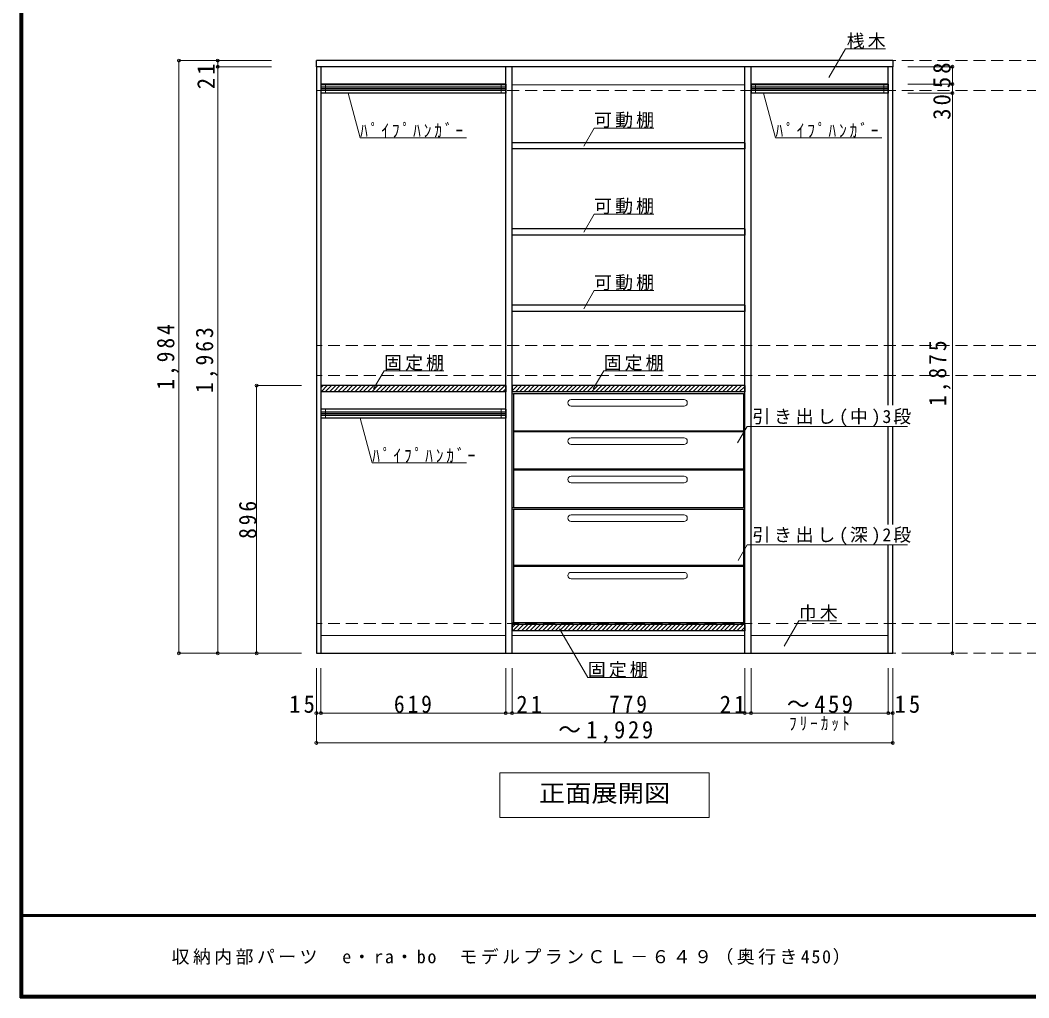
# Model space of a CAD drawing. Units: millimetres at full size, sheet at 1:20; details may follow other scales. Extents: x -3922 to 3878, y -2932 to 2722.
# Drawn here: x -3922 to -546, y -2864 to 408 of the extents above; entities that cross this region are included whole.
import ezdxf
from ezdxf.enums import TextEntityAlignment as Align

# ---------------------------------------------------------------- set-up
doc = ezdxf.new("R2010")
doc.units = ezdxf.units.MM
doc.header["$LTSCALE"] = 20
doc.header["$PDMODE"] = 32
doc.header["$PDSIZE"] = 10
doc.linetypes.add('DASHED2', pattern=[3, 2, -1])
for name, color, linetype, lineweight in [('0-2', 2, 'Continuous', 35), ('0-3_固定棚', 3, 'Continuous', 25), ('0-4_可動棚', 3, 'Continuous', 25), ('0-6_パイプハンガー', 4, 'Continuous', 9), ('0-7_桟木・巾木', 2, 'Continuous', 35), ('0-8', 7, 'Continuous', 18), ('0-A_文字', 7, 'Continuous', 18), ('0-B_寸法', 7, 'Continuous', 9), ('0-C_ハッチ', 4, 'Continuous', 9), ('F-1_枠', 6, 'Continuous', 40)]:
    doc.layers.add(name, color=color, linetype=linetype, lineweight=lineweight)
doc.layers.add('F-A_文字', color=7, linetype='Continuous')
doc.styles.add('ＭＳ ゴシック', font='')
doc.styles.get('ＭＳ ゴシック').set_extended_font_data('MS Gothic')

msp = doc.modelspace()

# ---------------------------------------------------------------- linework, layer by layer
at = {"layer": '0-2', "color": 3, "lineweight": 25}
for p, q in [((-2930.67, 251.73), (-2930.67, 272.73)), ((-1001.67, 272.73), (-2930.67, 272.73)), ((-1001.67, 272.73), (-1001.67, 251.73)), ((-2930.67, 251.73), (-2930.67, -1711.27)), ((-1001.67, 251.73), (-2930.67, 251.73)), ((-2915.67, 251.73), (-2915.67, -1711.27)), ((-2296.67, -1711.27), (-2296.67, 251.73)), ((-2275.67, -1711.27), (-2275.67, 251.73)), ((-1496.67, -1711.27), (-1496.67, 251.73)), ((-1475.67, -1711.27), (-1475.67, 251.73)), ((-1016.67, -880.7), (-1016.67, 251.73)), ((-1001.67, -880.7), (-1001.67, 251.73)), ((-1016.67, -1280.34), (-1016.67, -952.24)), ((-1001.67, -1280.34), (-1001.67, -952.24)), ((-1016.67, -1711.27), (-1016.67, -1348.29)), ((-1001.67, -1711.27), (-1001.67, -1348.29)), ((-2930.67, -1711.27), (-1001.67, -1711.27))]:
    msp.add_line(p, q, dxfattribs=at)
at = {"layer": '0-3_固定棚'}
for p, q in [((-2915.67, -815.27), (-2915.67, -836.27)), ((-2296.67, -815.27), (-2915.67, -815.27)), ((-2296.67, -836.27), (-2915.67, -836.27)), ((-2296.67, -815.27), (-2296.67, -836.27)), ((-2275.67, -815.27), (-2275.67, -836.27)), ((-1496.67, -815.27), (-2275.67, -815.27)), ((-1496.67, -836.27), (-2275.67, -836.27)), ((-1496.67, -815.27), (-1496.67, -836.27)), ((-2275.67, -1615.27), (-2275.67, -1636.27)), ((-1496.67, -1615.27), (-2275.67, -1615.27)), ((-1496.67, -1615.27), (-1496.67, -1636.27)), ((-1496.67, -1636.27), (-2275.67, -1636.27))]:
    msp.add_line(p, q, dxfattribs=at)
at = {"layer": '0-4_可動棚'}
for p, q in [((-2275.67, -23.27), (-2275.67, -2.27)), ((-1496.67, -2.27), (-2275.67, -2.27)), ((-1496.67, -23.27), (-2275.67, -23.27)), ((-1496.67, -2.27), (-1496.67, -23.27)), ((-2275.67, -311.27), (-2275.67, -290.27)), ((-1496.67, -290.27), (-2275.67, -290.27)), ((-1496.67, -290.27), (-1496.67, -311.27)), ((-1496.67, -311.27), (-2275.67, -311.27)), ((-2275.67, -567.27), (-2275.67, -546.27)), ((-1496.67, -546.27), (-2275.67, -546.27)), ((-1496.67, -567.27), (-2275.67, -567.27)), ((-1496.67, -546.27), (-1496.67, -567.27))]:
    msp.add_line(p, q, dxfattribs=at)
at = {"layer": '0-6_パイプハンガー', "color": 3, "lineweight": 25}
for p, q in [((-2915.67, 193.73), (-2915.67, 163.73)), ((-2296.67, 193.73), (-2915.67, 193.73)), ((-2296.67, 193.73), (-2296.67, 163.73)), ((-1016.67, 193.73), (-1475.67, 193.73)), ((-1475.67, 193.73), (-1475.67, 163.73)), ((-1016.67, 193.73), (-1016.67, 163.73)), ((-2296.67, 163.73), (-2915.67, 163.73)), ((-1016.67, 163.73), (-1475.67, 163.73)), ((-2915.67, -894.27), (-2915.67, -924.27)), ((-2296.67, -894.27), (-2915.67, -894.27)), ((-2296.67, -894.27), (-2296.67, -924.27)), ((-2296.67, -924.27), (-2915.67, -924.27))]:
    msp.add_line(p, q, dxfattribs=at)
at = {"layer": '0-6_パイプハンガー'}
for p, q in [((-2915.67, 184.73), (-2296.67, 184.73)), ((-2915.67, 180.73), (-2296.67, 180.73)), ((-2915.67, 176.73), (-2296.67, 176.73)), ((-2915.67, 172.73), (-2296.67, 172.73)), ((-1475.67, 184.73), (-1016.67, 184.73)), ((-1475.67, 180.73), (-1016.67, 180.73)), ((-1475.67, 176.73), (-1016.67, 176.73)), ((-1475.67, 172.73), (-1016.67, 172.73)), ((-2915.67, -903.27), (-2296.67, -903.27)), ((-2915.67, -907.27), (-2296.67, -907.27)), ((-2915.67, -911.27), (-2296.67, -911.27)), ((-2915.67, -915.27), (-2296.67, -915.27))]:
    msp.add_line(p, q, dxfattribs=at)
at = {"layer": '0-6_パイプハンガー', "color": 7, "lineweight": 18}
for p, q in [((-2900.67, 193.73), (-2900.67, 163.73)), ((-2311.67, 193.73), (-2311.67, 163.73)), ((-1460.67, 193.73), (-1460.67, 163.73)), ((-1031.67, 193.73), (-1031.67, 163.73)), ((-2900.67, -894.27), (-2900.67, -924.27)), ((-2311.67, -894.27), (-2311.67, -924.27))]:
    msp.add_line(p, q, dxfattribs=at)
at = {"layer": '0-7_桟木・巾木', "color": 7, "lineweight": 18}
for p, q in [((-2296.67, 191.73), (-2915.67, 191.73)), ((-1496.67, 191.73), (-2275.67, 191.73)), ((-1016.67, 191.73), (-1475.67, 191.73)), ((-2915.67, -1651.27), (-2296.67, -1651.27)), ((-2275.67, -1651.27), (-1496.67, -1651.27)), ((-1475.67, -1651.27), (-1016.67, -1651.27))]:
    msp.add_line(p, q, dxfattribs=at)
at = {"layer": '0-8'}
for p, q in [((-1501.67, -842.27), (-1496.67, -842.27)), ((-1496.67, -842.27), (-1496.67, -1223.27)), ((-2078.17, -862.27), (-1700.17, -862.27)), ((-2078.17, -884.27), (-1700.17, -884.27)), ((-2078.17, -990.27), (-1700.17, -990.27)), ((-2078.17, -1012.27), (-1700.17, -1012.27)), ((-2078.17, -1118.27), (-1700.17, -1118.27)), ((-2078.17, -1140.27), (-1700.17, -1140.27)), ((-2270.67, -1223.27), (-2275.67, -1223.27)), ((-2078.17, -1248.27), (-1700.17, -1248.27)), ((-1501.67, -1223.27), (-1496.67, -1223.27)), ((-1501.67, -1228.27), (-1496.67, -1228.27)), ((-1496.67, -1228.27), (-1496.67, -1609.27)), ((-2078.17, -1270.27), (-1700.17, -1270.27)), ((-2078.17, -1440.27), (-1700.17, -1440.27)), ((-2078.17, -1462.27), (-1700.17, -1462.27)), ((-2270.67, -1609.27), (-2275.67, -1609.27)), ((-1501.67, -1609.27), (-1496.67, -1609.27))]:
    msp.add_line(p, q, dxfattribs=at)
at = {"layer": '0-8', "color": 3, "lineweight": 25}
for p, q in [((-1501.67, -842.27), (-1501.67, -1223.27)), ((-1501.67, -967.27), (-2270.67, -967.27)), ((-1501.67, -970.27), (-2270.67, -970.27)), ((-1501.67, -1095.27), (-2270.67, -1095.27)), ((-1501.67, -1098.27), (-2270.67, -1098.27)), ((-2270.67, -1228.27), (-1501.67, -1228.27)), ((-2270.67, -1228.27), (-2270.67, -1609.27)), ((-1501.67, -1228.27), (-1501.67, -1609.27)), ((-1501.67, -1417.27), (-2270.67, -1417.27)), ((-1501.67, -1420.27), (-2270.67, -1420.27)), ((-1501.67, -1609.27), (-2270.67, -1609.27))]:
    msp.add_line(p, q, dxfattribs=at)
at = {"layer": '0-8'}
for points in [[(-2270.67, -842.27), (-2275.67, -842.27), (-2275.67, -1223.27)], [(-2270.67, -1228.27), (-2275.67, -1228.27), (-2275.67, -1609.27)]]:
    msp.add_lwpolyline(points, dxfattribs=at)
at = {"layer": '0-8', "color": 3, "lineweight": 25}
msp.add_lwpolyline([(-1501.67, -842.27), (-2270.67, -842.27), (-2270.67, -1223.27), (-1501.67, -1223.27)], dxfattribs=at)
at = {"layer": '0-8'}
for centre, start, end in [((-2078.17, -873.27), 90, 270), ((-1700.17, -873.27), 270, 90), ((-2078.17, -1001.27), 90, 270), ((-1700.17, -1001.27), 270, 90), ((-2078.17, -1129.27), 90, 270), ((-1700.17, -1129.27), 270, 90), ((-2078.17, -1259.27), 90, 270), ((-1700.17, -1259.27), 270, 90), ((-2078.17, -1451.27), 90, 270), ((-1700.17, -1451.27), 270, 90)]:
    msp.add_arc(centre, 11, start, end, dxfattribs=at)
at = {"layer": '0-A_文字'}
for p, q in [((-1215.08, 216.5), (-1160.25, 311.47)), ((-1025.67, 311.47), (-1160.25, 311.47)), ((-2823.99, 163.73), (-2783.98, 14.41)), ((-1433.84, 163.73), (-1393.83, 14.41)), ((-2035.97, -13.79), (-2000.95, 46.86)), ((-1800.95, 46.86), (-2000.95, 46.86)), ((-2428.35, 14.41), (-2783.98, 14.41)), ((-1038.19, 14.41), (-1393.83, 14.41)), ((-2035.97, -301.79), (-2000.95, -241.14)), ((-1800.95, -241.14), (-2000.95, -241.14)), ((-2035.97, -557.79), (-2000.95, -497.14)), ((-1800.95, -497.14), (-2000.95, -497.14)), ((-2739.11, -826.33), (-2704.1, -765.68)), ((-2504.1, -765.68), (-2704.1, -765.68)), ((-2003.99, -826.33), (-1968.98, -765.68)), ((-1768.98, -765.68), (-1968.98, -765.68)), ((-2783.57, -924.27), (-2743.55, -1073.59)), ((-1520.66, -1006.62), (-1489.27, -952.24)), ((-952.46, -952.24), (-1489.27, -952.24)), ((-2428.07, -1073.59), (-2743.55, -1073.59)), ((-1519.52, -1400.69), (-1489.27, -1348.29)), ((-952.46, -1348.29), (-1489.27, -1348.29)), ((-1364.84, -1686.83), (-1316.09, -1602.39)), ((-1316.09, -1602.39), (-1190.06, -1602.39))]:
    msp.add_line(p, q, dxfattribs=at)
for points in [[(-1822.17, -1792.65), (-2022.17, -1792.65), (-2116.49, -1629.28)], [(-1616.17, -2111.27), (-1616.17, -2261.27), (-2316.17, -2261.27)], [(-1616.17, -2111.27), (-2316.17, -2111.27), (-2316.17, -2261.27)]]:
    msp.add_lwpolyline(points, dxfattribs=at)
at = {"layer": '0-B_寸法', "color": 4}
for p, q in [((-3390.67, 272.73), (-3390.67, -1711.27)), ((-3390.67, 272.73), (-3260.67, 272.73)), ((-3260.67, 272.73), (-3260.67, 251.73)), ((-3260.67, 272.73), (-3080.67, 272.73)), ((-3260.67, 251.73), (-3080.67, 251.73)), ((-3260.67, 251.73), (-3260.67, -1711.27)), ((-801.67, 251.73), (-951.67, 251.73)), ((-801.67, 251.73), (-801.67, 193.73)), ((-801.67, 193.73), (-951.67, 193.73)), ((-801.67, 193.73), (-801.67, 163.73)), ((-801.67, 163.73), (-951.67, 163.73)), ((-801.67, 163.73), (-801.67, -1711.27)), ((-3130.67, -815.27), (-2980.67, -815.27)), ((-3130.67, -1711.27), (-3130.67, -815.27)), ((-3390.67, -1711.27), (-3260.67, -1711.27)), ((-3260.67, -1711.27), (-2980.67, -1711.27)), ((-801.67, -1711.27), (-951.67, -1711.27)), ((-2930.67, -1911.27), (-2930.67, -1761.27)), ((-2915.67, -1911.27), (-2915.67, -1761.27)), ((-2296.67, -1911.27), (-2296.67, -1761.27)), ((-2275.67, -1911.27), (-2275.67, -1761.27)), ((-1496.67, -1911.27), (-1496.67, -1761.27)), ((-1475.67, -1911.27), (-1475.67, -1761.27)), ((-1016.67, -1911.27), (-1016.67, -1761.27)), ((-1001.67, -1911.27), (-1001.67, -1761.27)), ((-2915.67, -1911.27), (-2930.67, -1911.27)), ((-2930.67, -2011.27), (-2930.67, -1911.27)), ((-2296.67, -1911.27), (-2915.67, -1911.27)), ((-2275.67, -1911.27), (-2296.67, -1911.27)), ((-1016.67, -1911.27), (-2275.67, -1911.27)), ((-1001.67, -1911.27), (-1016.67, -1911.27)), ((-1001.67, -2011.27), (-1001.67, -1911.27)), ((-2930.67, -2011.27), (-1001.67, -2011.27))]:
    msp.add_line(p, q, dxfattribs=at)
at = {"layer": '0-B_寸法', "color": 4, "linetype": 'DASHED2'}
for p, q in [((3088.33, 272.73), (-2930.67, 272.73)), ((3088.33, 172.73), (-2930.67, 172.73)), ((3088.33, -681.27), (-2930.67, -681.27)), ((3088.33, -781.27), (-2930.67, -781.27)), ((3088.33, -1611.27), (-2930.67, -1611.27)), ((3088.33, -1711.27), (-2930.67, -1711.27))]:
    msp.add_line(p, q, dxfattribs=at)
at = {"layer": '0-B_寸法'}
for p in [(-3390.67, 272.73), (-3260.67, 272.73), (-3260.67, 251.73), (-801.67, 251.73), (-801.67, 193.73), (-801.67, 163.73), (-3130.67, -815.27), (-3390.67, -1711.27), (-3260.67, -1711.27), (-3130.67, -1711.27), (-801.67, -1711.27), (-2930.67, -1911.27), (-2915.67, -1911.27), (-2296.67, -1911.27), (-2275.67, -1911.27), (-1496.67, -1911.27), (-1475.67, -1911.27), (-1016.67, -1911.27), (-1001.67, -1911.27), (-2930.67, -2011.27), (-1001.67, -2011.27)]:
    msp.add_point(p, dxfattribs=at)
at = {"layer": '0-C_ハッチ'}
for p, q in [((-2915.67, -822.63), (-2908.3, -815.27)), ((-2915.16, -836.27), (-2894.16, -815.27)), ((-2901.02, -836.27), (-2880.02, -815.27)), ((-2886.88, -836.27), (-2865.88, -815.27)), ((-2872.73, -836.27), (-2851.73, -815.27)), ((-2858.59, -836.27), (-2837.59, -815.27)), ((-2844.45, -836.27), (-2823.45, -815.27)), ((-2830.31, -836.27), (-2809.31, -815.27)), ((-2816.17, -836.27), (-2795.17, -815.27)), ((-2802.02, -836.27), (-2781.02, -815.27)), ((-2787.88, -836.27), (-2766.88, -815.27)), ((-2773.74, -836.27), (-2752.74, -815.27)), ((-2759.6, -836.27), (-2738.6, -815.27)), ((-2745.46, -836.27), (-2724.46, -815.27)), ((-2731.31, -836.27), (-2710.31, -815.27)), ((-2717.17, -836.27), (-2696.17, -815.27)), ((-2703.03, -836.27), (-2682.03, -815.27)), ((-2688.89, -836.27), (-2667.89, -815.27)), ((-2674.75, -836.27), (-2653.75, -815.27)), ((-2660.6, -836.27), (-2639.6, -815.27)), ((-2646.46, -836.27), (-2625.46, -815.27)), ((-2632.32, -836.27), (-2611.32, -815.27)), ((-2618.18, -836.27), (-2597.18, -815.27)), ((-2604.03, -836.27), (-2583.03, -815.27)), ((-2589.89, -836.27), (-2568.89, -815.27)), ((-2575.75, -836.27), (-2554.75, -815.27)), ((-2561.61, -836.27), (-2540.61, -815.27)), ((-2547.47, -836.27), (-2526.47, -815.27)), ((-2533.32, -836.27), (-2512.32, -815.27)), ((-2519.18, -836.27), (-2498.18, -815.27)), ((-2505.04, -836.27), (-2484.04, -815.27)), ((-2490.9, -836.27), (-2469.9, -815.27)), ((-2476.76, -836.27), (-2455.76, -815.27)), ((-2462.61, -836.27), (-2441.61, -815.27)), ((-2448.47, -836.27), (-2427.47, -815.27)), ((-2434.33, -836.27), (-2413.33, -815.27)), ((-2420.19, -836.27), (-2399.19, -815.27)), ((-2406.04, -836.27), (-2385.04, -815.27)), ((-2391.9, -836.27), (-2370.9, -815.27)), ((-2377.76, -836.27), (-2356.76, -815.27)), ((-2363.62, -836.27), (-2342.62, -815.27)), ((-2349.48, -836.27), (-2328.48, -815.27)), ((-2335.33, -836.27), (-2314.33, -815.27)), ((-2321.19, -836.27), (-2300.19, -815.27)), ((-2307.05, -836.27), (-2296.67, -825.88)), ((-2275.67, -833.17), (-2257.77, -815.27)), ((-2275.67, -819.03), (-2271.91, -815.27)), ((-2264.62, -836.27), (-2243.62, -815.27)), ((-2250.48, -836.27), (-2229.48, -815.27)), ((-2236.34, -836.27), (-2215.34, -815.27)), ((-2222.2, -836.27), (-2201.2, -815.27)), ((-2208.05, -836.27), (-2187.05, -815.27)), ((-2193.91, -836.27), (-2172.91, -815.27)), ((-2179.77, -836.27), (-2158.77, -815.27)), ((-2165.63, -836.27), (-2144.63, -815.27)), ((-2151.49, -836.27), (-2130.49, -815.27)), ((-2137.34, -836.27), (-2116.34, -815.27)), ((-2123.2, -836.27), (-2102.2, -815.27)), ((-2109.06, -836.27), (-2088.06, -815.27)), ((-2094.92, -836.27), (-2073.92, -815.27)), ((-2080.78, -836.27), (-2059.78, -815.27)), ((-2066.63, -836.27), (-2045.63, -815.27)), ((-2052.49, -836.27), (-2031.49, -815.27)), ((-2038.35, -836.27), (-2017.35, -815.27)), ((-2024.21, -836.27), (-2003.21, -815.27)), ((-2010.06, -836.27), (-1989.06, -815.27)), ((-1995.92, -836.27), (-1974.92, -815.27)), ((-1981.78, -836.27), (-1960.78, -815.27)), ((-1967.64, -836.27), (-1946.64, -815.27)), ((-1953.5, -836.27), (-1932.5, -815.27)), ((-1939.35, -836.27), (-1918.35, -815.27)), ((-1925.21, -836.27), (-1904.21, -815.27)), ((-1911.07, -836.27), (-1890.07, -815.27)), ((-1896.93, -836.27), (-1875.93, -815.27)), ((-1882.79, -836.27), (-1861.79, -815.27)), ((-1868.64, -836.27), (-1847.64, -815.27)), ((-1854.5, -836.27), (-1833.5, -815.27)), ((-1840.36, -836.27), (-1819.36, -815.27)), ((-1826.22, -836.27), (-1805.22, -815.27)), ((-1812.07, -836.27), (-1791.07, -815.27)), ((-1797.93, -836.27), (-1776.93, -815.27)), ((-1783.79, -836.27), (-1762.79, -815.27)), ((-1769.65, -836.27), (-1748.65, -815.27)), ((-1755.51, -836.27), (-1734.51, -815.27)), ((-1741.36, -836.27), (-1720.36, -815.27)), ((-1727.22, -836.27), (-1706.22, -815.27)), ((-1713.08, -836.27), (-1692.08, -815.27)), ((-1698.94, -836.27), (-1677.94, -815.27)), ((-1684.8, -836.27), (-1663.8, -815.27)), ((-1670.65, -836.27), (-1649.65, -815.27)), ((-1656.51, -836.27), (-1635.51, -815.27)), ((-1642.37, -836.27), (-1621.37, -815.27)), ((-1628.23, -836.27), (-1607.23, -815.27)), ((-1614.08, -836.27), (-1593.08, -815.27)), ((-1599.94, -836.27), (-1578.94, -815.27)), ((-1585.8, -836.27), (-1564.8, -815.27)), ((-1571.66, -836.27), (-1550.66, -815.27)), ((-1557.52, -836.27), (-1536.52, -815.27)), ((-1543.37, -836.27), (-1522.37, -815.27)), ((-1529.23, -836.27), (-1508.23, -815.27)), ((-1515.09, -836.27), (-1496.67, -817.84)), ((-1500.95, -836.27), (-1496.67, -831.99)), ((-2275.67, -1625.13), (-2265.81, -1615.27)), ((-2272.66, -1636.27), (-2251.66, -1615.27)), ((-2258.52, -1636.27), (-2237.52, -1615.27)), ((-2244.38, -1636.27), (-2223.38, -1615.27)), ((-2230.24, -1636.27), (-2209.24, -1615.27)), ((-2216.09, -1636.27), (-2195.09, -1615.27)), ((-2201.95, -1636.27), (-2180.95, -1615.27)), ((-2187.81, -1636.27), (-2166.81, -1615.27)), ((-2173.67, -1636.27), (-2152.67, -1615.27)), ((-2159.53, -1636.27), (-2138.53, -1615.27)), ((-2145.38, -1636.27), (-2124.38, -1615.27)), ((-2131.24, -1636.27), (-2110.24, -1615.27)), ((-2117.1, -1636.27), (-2096.1, -1615.27)), ((-2102.96, -1636.27), (-2081.96, -1615.27)), ((-2088.82, -1636.27), (-2067.82, -1615.27)), ((-2074.67, -1636.27), (-2053.67, -1615.27)), ((-2060.53, -1636.27), (-2039.53, -1615.27)), ((-2046.39, -1636.27), (-2025.39, -1615.27)), ((-2032.25, -1636.27), (-2011.25, -1615.27)), ((-2018.11, -1636.27), (-1997.11, -1615.27)), ((-2003.96, -1636.27), (-1982.96, -1615.27)), ((-1989.82, -1636.27), (-1968.82, -1615.27)), ((-1975.68, -1636.27), (-1954.68, -1615.27)), ((-1961.54, -1636.27), (-1940.54, -1615.27)), ((-1947.39, -1636.27), (-1926.39, -1615.27)), ((-1933.25, -1636.27), (-1912.25, -1615.27)), ((-1919.11, -1636.27), (-1898.11, -1615.27)), ((-1904.97, -1636.27), (-1883.97, -1615.27)), ((-1890.83, -1636.27), (-1869.83, -1615.27)), ((-1876.68, -1636.27), (-1855.68, -1615.27)), ((-1862.54, -1636.27), (-1841.54, -1615.27)), ((-1848.4, -1636.27), (-1827.4, -1615.27)), ((-1834.26, -1636.27), (-1813.26, -1615.27)), ((-1820.12, -1636.27), (-1799.12, -1615.27)), ((-1805.97, -1636.27), (-1784.97, -1615.27)), ((-1791.83, -1636.27), (-1770.83, -1615.27)), ((-1777.69, -1636.27), (-1756.69, -1615.27)), ((-1763.55, -1636.27), (-1742.55, -1615.27)), ((-1749.4, -1636.27), (-1728.4, -1615.27)), ((-1735.26, -1636.27), (-1714.26, -1615.27)), ((-1721.12, -1636.27), (-1700.12, -1615.27)), ((-1706.98, -1636.27), (-1685.98, -1615.27)), ((-1692.84, -1636.27), (-1671.84, -1615.27)), ((-1678.69, -1636.27), (-1657.69, -1615.27)), ((-1664.55, -1636.27), (-1643.55, -1615.27)), ((-1650.41, -1636.27), (-1629.41, -1615.27)), ((-1636.27, -1636.27), (-1615.27, -1615.27)), ((-1622.13, -1636.27), (-1601.13, -1615.27)), ((-1607.98, -1636.27), (-1586.98, -1615.27)), ((-1593.84, -1636.27), (-1572.84, -1615.27)), ((-1579.7, -1636.27), (-1558.7, -1615.27)), ((-1565.56, -1636.27), (-1544.56, -1615.27)), ((-1551.41, -1636.27), (-1530.41, -1615.27)), ((-1537.27, -1636.27), (-1516.27, -1615.27)), ((-1523.13, -1636.27), (-1502.13, -1615.27)), ((-1508.99, -1636.27), (-1496.67, -1623.95))]:
    msp.add_line(p, q, dxfattribs=at)
at = {"layer": 'F-1_枠'}
for p, q in [((-3922.03, 2722.29), (-3922.03, -2864.37)), ((-3918.7, 2722.29), (-3918.7, -2864.37)), ((-3915.36, 2722.29), (-3915.36, -2864.37)), ((3877.97, -2587.71), (-3922.03, -2587.71)), ((3877.97, -2591.04), (-3922.03, -2591.04)), ((3877.97, -2857.71), (-3922.03, -2857.71)), ((3877.97, -2861.04), (-3922.03, -2861.04)), ((3877.97, -2864.37), (-3922.03, -2864.37))]:
    msp.add_line(p, q, dxfattribs=at)

# ---------------------------------------------------------------- texts
at = {"layer": '0-A_文字', "style": 'ＭＳ ゴシック', "width": 1.1}
msp.add_text('正面展開図', height=58.65, dxfattribs=at).set_placement((-2186.17, -2226.27), align=Align.BOTTOM_LEFT)
at = {"layer": '0-A_文字', "char_height": 43.99, "attachment_point": 7, "style": 'ＭＳ ゴシック'}
for s, insert in [('\\T1.17;桟木', (-1155.67, 311.47)), ('\\T1.17;可動棚', (-2000.95, 46.86)), ('\\T1.39;\\W0.85;ﾊﾟｲﾌﾟﾊﾝｶﾞｰ', (-2783.98, 14.41)), ('\\T1.39;\\W0.85;ﾊﾟｲﾌﾟﾊﾝｶﾞｰ', (-1393.83, 14.41)), ('\\T1.17;可動棚', (-2000.95, -241.14)), ('\\T1.17;可動棚', (-2000.95, -497.14)), ('\\T1.17;固定棚', (-2704.1, -765.68)), ('\\T1.17;固定棚', (-1968.98, -765.68)), ('\\T1.21;引き出し(中)3段', (-1471.66, -952.24)), ('\\T1.39;\\W0.85;ﾊﾟｲﾌﾟﾊﾝｶﾞｰ', (-2743.55, -1073.59)), ('\\T1.21;引き出し(深)2段', (-1471.66, -1348.29)), ('\\T1.17;巾木', (-1316.09, -1602.39)), ('\\T1.17;固定棚', (-2022.17, -1792.65)), ('\\T1.39;\\W0.85;ﾌﾘｰｶｯﾄ', (-1348.67, -1971.27))]:
    msp.add_mtext(s, dxfattribs=dict(at, insert=insert))
at = {"layer": '0-B_寸法', "char_height": 58.65, "attachment_point": 7, "rotation": 90, "style": 'ＭＳ ゴシック'}
for s, insert in [('\\T1.27;\\W0.95;21', (-3271.05, 176.73)), ('\\T1.27;\\W0.95;58', (-807.35, 180.23)), ('\\T1.27;\\W0.95;30', (-807.35, 74.26)), ('\\T1.28;\\W0.9;1,984', (-3391.05, -829.27)), ('\\T1.28;\\W0.9;1,963', (-3261.05, -839.77)), ('\\T1.28;\\W0.9;1,875', (-807.35, -883.77)), ('\\T1.27;\\W0.9;896', (-3130.67, -1328.27))]:
    msp.add_mtext(s, dxfattribs=dict(at, insert=insert))
at = {"layer": '0-B_寸法', "char_height": 58.65, "attachment_point": 7, "style": 'ＭＳ ゴシック'}
for s, insert in [('\\T1.27;\\W0.95;15', (-3021.76, -1911.27)), ('\\T1.27;\\W0.9;619', (-2671.17, -1911.27)), ('\\T1.27;\\W0.95;21', (-2261.48, -1911.27)), ('\\T1.27;\\W0.9;779', (-1951.17, -1911.27)), ('\\T1.27;\\W0.95;21', (-1580.57, -1911.27)), ('\\T1.21;\\W0.95;～459', (-1356.17, -1911.27)), ('\\T1.27;\\W0.95;15', (-995.71, -1911.27)), ('\\T1.23;\\W0.95;～1,929', (-2121.17, -2011.27))]:
    msp.add_mtext(s, dxfattribs=dict(at, insert=insert))
at = {"layer": 'F-A_文字', "insert": (-3415.36, -2754.37), "char_height": 43.99, "attachment_point": 7, "style": 'ＭＳ ゴシック'}
msp.add_mtext('\\T1.19;収納内部パーツ\u3000e・ra・bo\u3000モデルプランＣＬ－６４９（奥行き450）', dxfattribs=at)

doc.saveas('drawing.dxf')
